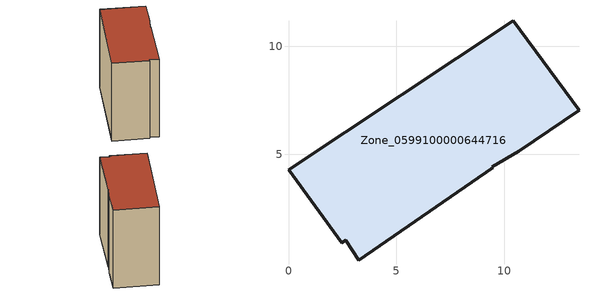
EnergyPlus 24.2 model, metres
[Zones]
Zone_0599100000644716
 floor ground (C_G): 13.46,7.03 10.67,5.14 9.44,4.42 9.47,4.37 3.25,0.09 2.65,1.01 2.47,0.9 0,4.29 10.41,11.19 z0
 wall outside (C_F): 10.41,11.19 0,4.29 2.47,0.9 2.65,1.01 3.25,0.09 9.47,4.37 9.44,4.42 10.67,5.14 13.46,7.03 10.41,11.19 z0:9.72
 roof outside (C_R): 10.67,5.14 13.46,7.03 10.41,11.19 0,4.29 2.47,0.9 2.65,1.01 3.25,0.09 9.47,4.37 9.44,4.42 z9.72
[BUILDING]
Pand.0599100000644716: North Axis=0; Terrain=City; Loads Convergence Tolerance Value=0.04; Temperature Convergence Tolerance Value=0.4; Solar Distribution=FullExterior; Maximum Number of Warmup Days=25; Minimum Number of Warmup Days=1
[Site:Location]
Rotterdam.The.Hague.AP_ZH_NLD Design_Conditions: Latitude=51.96; Longitude=4.45; Time Zone=1; Elevation=-4.5
[SITE:GROUNDTEMPERATURE:BUILDINGSURFACE]
18, 18, 18, 18, 18, 18, 18, 18, 18, 18, 18, 18
[MATERIAL] Thermal Absorptance=0.9; Solar Absorptance=0.7; Visible Absorptance=0.7
Name | Roughness | Thickness | Conductivity | Density | Specific Heat
G.TI.1946 | MediumSmooth | 0.15 | 1 | 540 | 1210
F.TI.1946 | Rough | 0.3 | 0.857143 | 1920 | 840
R.TI.1946 | MediumRough | 0.2 | 0.1 | 1500 | 1000
[CONSTRUCTION]
C_G: G.TI.1946
C_F: F.TI.1946
C_R: R.TI.1946
[ZONE]
Zone_0599100000644716: Type=1; Multiplier=1; Ceiling Height=Autocalculate; Volume=Autocalculate; Floor Area=autocalculate; Part of Total Floor Area=Yes
[ZONEINFILTRATION:DESIGNFLOWRATE]
Infil_Zone_0599100000644716: Zone or ZoneList or Space or SpaceList=Zone_0599100000644716; Schedule=AlwaysOn; Design Flow Rate Calculation Method=Flow/Area; Flow Rate per Floor Area=0.003; Constant Term Coefficient=1; Temperature Term Coefficient=0; Velocity Term Coefficient=0; Velocity Squared Term Coefficient=0
[HVACTEMPLATE:ZONE:IDEALLOADSAIRSYSTEM]
Zone_0599100000644716: Maximum Heating Supply Air Temperature=50; Minimum Cooling Supply Air Temperature=13; Maximum Heating Supply Air Humidity Ratio=0.0156; Minimum Cooling Supply Air Humidity Ratio=0.0077; Heating Limit=NoLimit; Cooling Limit=NoLimit; Dehumidification Control Type=ConstantSensibleHeatRatio; Cooling Sensible Heat Ratio=0.7; Dehumidification Setpoint=60; Humidification Control Type=None; Humidification Setpoint=30; Outdoor Air Method=None; Outdoor Air Flow Rate per Person=0.00944; Outdoor Air Flow Rate per Zone Floor Area=0; Outdoor Air Flow Rate per Zone=0; Demand Controlled Ventilation Type=None; Outdoor Air Economizer Type=NoEconomizer; Heat Recovery Type=None; Sensible Heat Recovery Effectiveness=0.7; Latent Heat Recovery Effectiveness=0.65
[ZONECONTROL:THERMOSTAT]
ThermostatControl_Zone_0599100000644716: Zone or ZoneList=Zone_0599100000644716; Control Type Schedule=DualSetpointControlType; Control 1=Thermostat_Zone_0599100000644716; Temperature Difference Between Cutout And Setpoint=0
[THERMOSTATSETPOINT:DUALSETPOINT]
Thermostat_Zone_0599100000644716: Heating Setpoint Temperature Schedule=HeatingSetpoint_Zone_0599100000644716; Cooling Setpoint Temperature Schedule=CoolingSetpoint_Zone_0599100000644716
[SCHEDULE:COMPACT]
HeatingSetpoint_Zone_0599100000644716: Through: 12/31, For: AllDays, Until: 24:00, 21
CoolingSetpoint_Zone_0599100000644716: Through: 12/31, For: AllDays, Until: 24:00, 24
DualSetpointControlType: Through: 12/31, For: AllDays, Until: 24:00, 4
AlwaysOn: Through: 12/31, For: AllDays, Until: 24:00, 1
